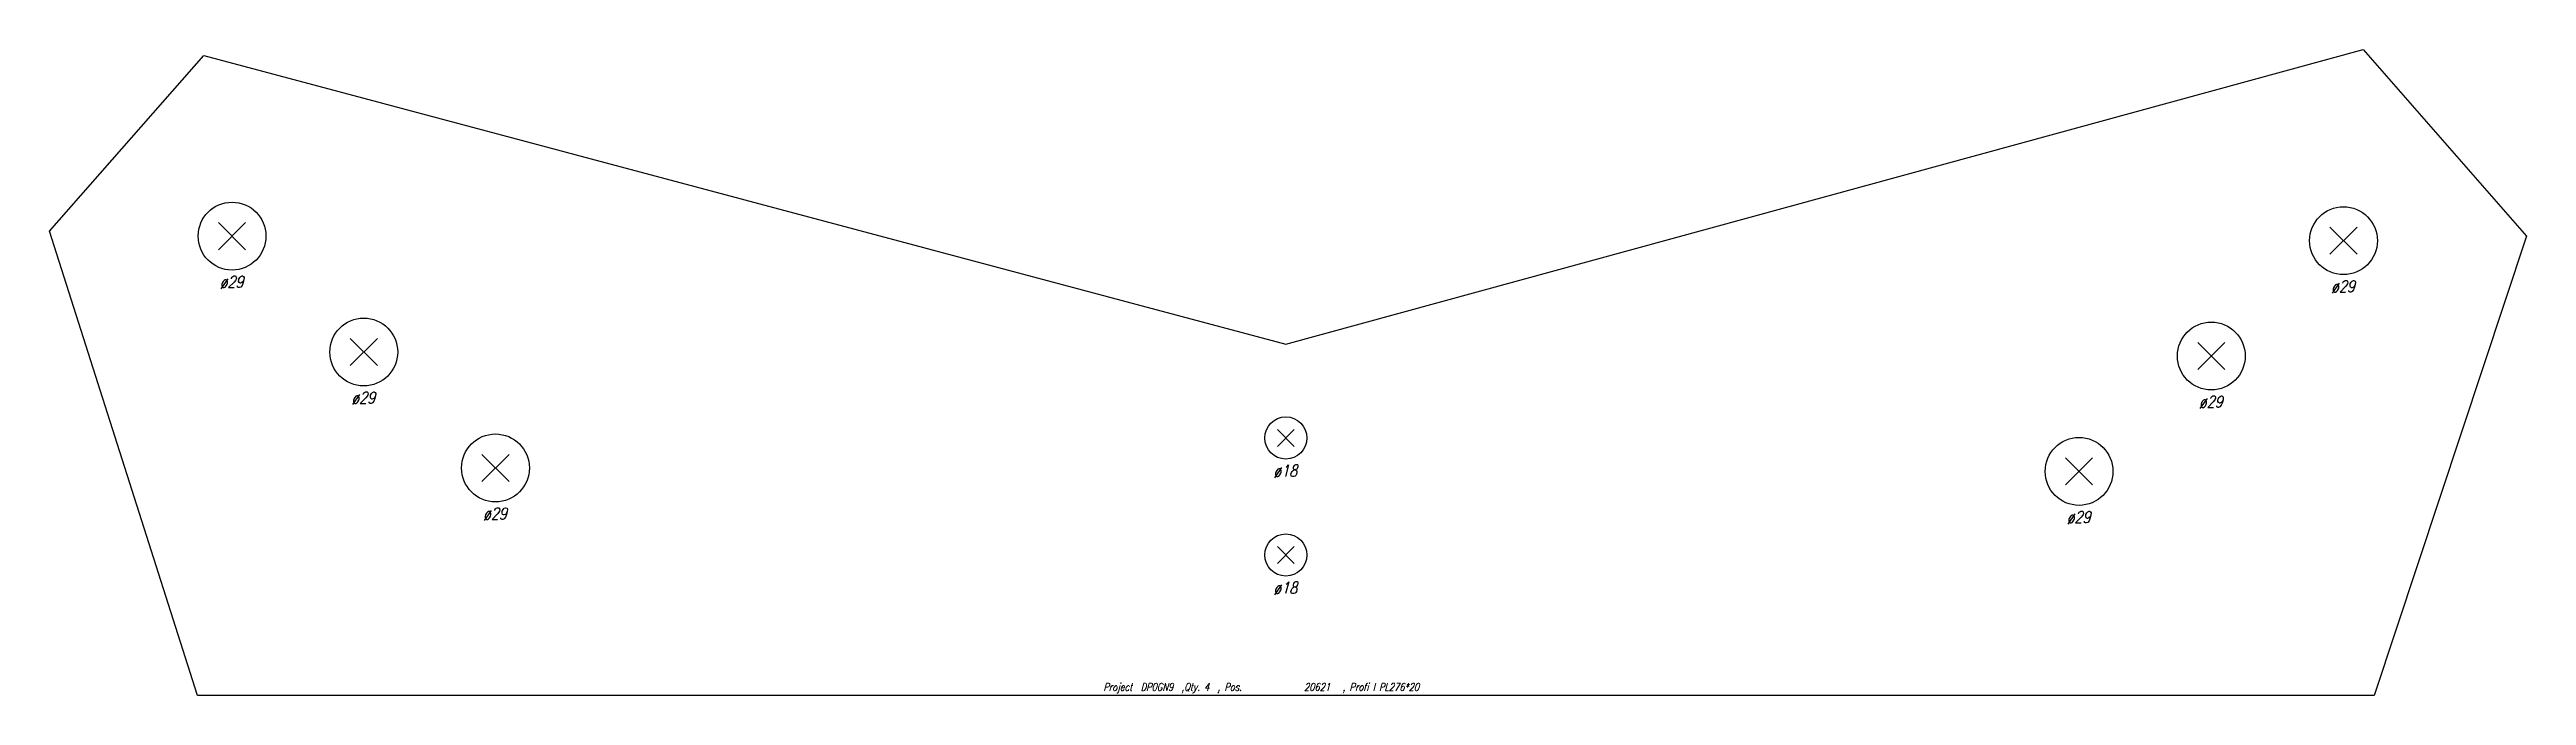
# Model space of a CAD drawing. Extents: x 0 to 1059, y -138 to 138.
import ezdxf

# ---------------------------------------------------------------- set-up
doc = ezdxf.new("R2010")
doc.units = 0
doc.header["$LTSCALE"] = 10
for name, color, linetype in [('BEZ_SCHRAUBEN', 7, 'CONTINUOUS'), ('SCHRAUBEN', 7, 'CONTINUOUS'), ('TEILE', 7, 'CONTINUOUS'), ('UNTERSCHRIFT', 7, 'CONTINUOUS')]:
    doc.layers.add(name, color=color, linetype=linetype)
doc.styles.get("Standard").update_dxf_attribs({"font": 'ROMANS'})

msp = doc.modelspace()

# ---------------------------------------------------------------- linework, layer by layer
at = {"layer": 'SCHRAUBEN', "color": 6}
for p, q in [((83.874908, 64.065689), (72.274918, 52.465691)), ((72.274918, 64.065689), (83.874908, 52.465691)), ((986.953674, 62.101746), (975.353638, 50.501747)), ((975.353638, 62.101746), (986.953674, 50.501747)), ((140.204269, 14.547979), (128.604263, 2.947979)), ((128.604263, 14.547979), (140.204269, 2.947979)), ((930.411926, 12.826664), (918.81189, 1.226664)), ((918.81189, 12.826664), (930.411926, 1.226664)), ((532.36853, -24.352478), (525.168518, -31.552483)), ((525.168518, -24.352478), (532.36853, -31.552483)), ((196.53389, -34.96944), (184.933899, -46.569439)), ((184.933899, -34.96944), (196.53389, -46.569439)), ((873.870239, -36.448421), (862.270203, -48.04842)), ((862.270203, -36.448421), (873.870239, -48.04842)), ((532.368652, -74.352478), (525.16864, -81.552475)), ((525.16864, -74.352478), (532.368652, -81.552475))]:
    msp.add_line(p, q, dxfattribs=at)
at = {"layer": 'SCHRAUBEN', "color": 2}
for centre, radius in [((78.074913, 58.26569), 14.5), ((981.153625, 56.301746), 14.5), ((134.404266, 8.74798), 14.5), ((924.611877, 7.026664), 14.5), ((528.768555, -27.95248), 9), ((190.733887, -40.76944), 14.500015), ((868.07019, -42.248421), 14.5), ((528.768677, -77.952484), 9)]:
    msp.add_circle(centre, radius, dxfattribs=at)
at = {"layer": 'TEILE', "color": 2}
for p, q in [((528.768555, 12.046537), (989.578857, 137.936462)), ((989.578857, 137.936462), (1059.417969, 58.178307)), ((0, 60.327888), (66.022713, 135.432175)), ((66.022713, 135.432175), (528.768555, 12.046537)), ((63.255325, -137.936462), (0, 60.327888)), ((1059.417969, 58.178307), (994.27478, -137.936462)), ((994.27478, -137.936462), (63.255325, -137.936462))]:
    msp.add_line(p, q, dxfattribs=at)

# ---------------------------------------------------------------- texts
at = {"layer": 'BEZ_SCHRAUBEN', "color": 2, "oblique": 15, "width": 0.8}
for s, height, p in [(' ø29', 4.999999, (70.074913, 36.26569)), (' ø29', 5.000001, (973.153625, 34.301746)), (' ø29', 5, (126.404266, -13.25202)), (' ø29', 5, (916.611877, -14.973336)), (' ø18', 5, (520.768555, -44.452477)), (' ø29', 5, (182.733902, -62.769436)), (' ø29', 5, (860.07019, -64.248421)), (' ø18', 5, (520.768677, -94.452477))]:
    msp.add_text(s, height=height, dxfattribs=at).set_placement(p)
at = {"layer": 'UNTERSCHRIFT', "color": 2, "oblique": 15, "width": 0.8}
for s, p in [('Project  DP0GN9  ,Qty. 4  , Pos. ', (450.765045, -135.936462)), ('20621', (536.565002, -135.936462)), ('  , Profi l PL276*20', (549.565002, -135.936462))]:
    msp.add_text(s, height=3.25, dxfattribs=at).set_placement(p)

doc.saveas('drawing.dxf')
